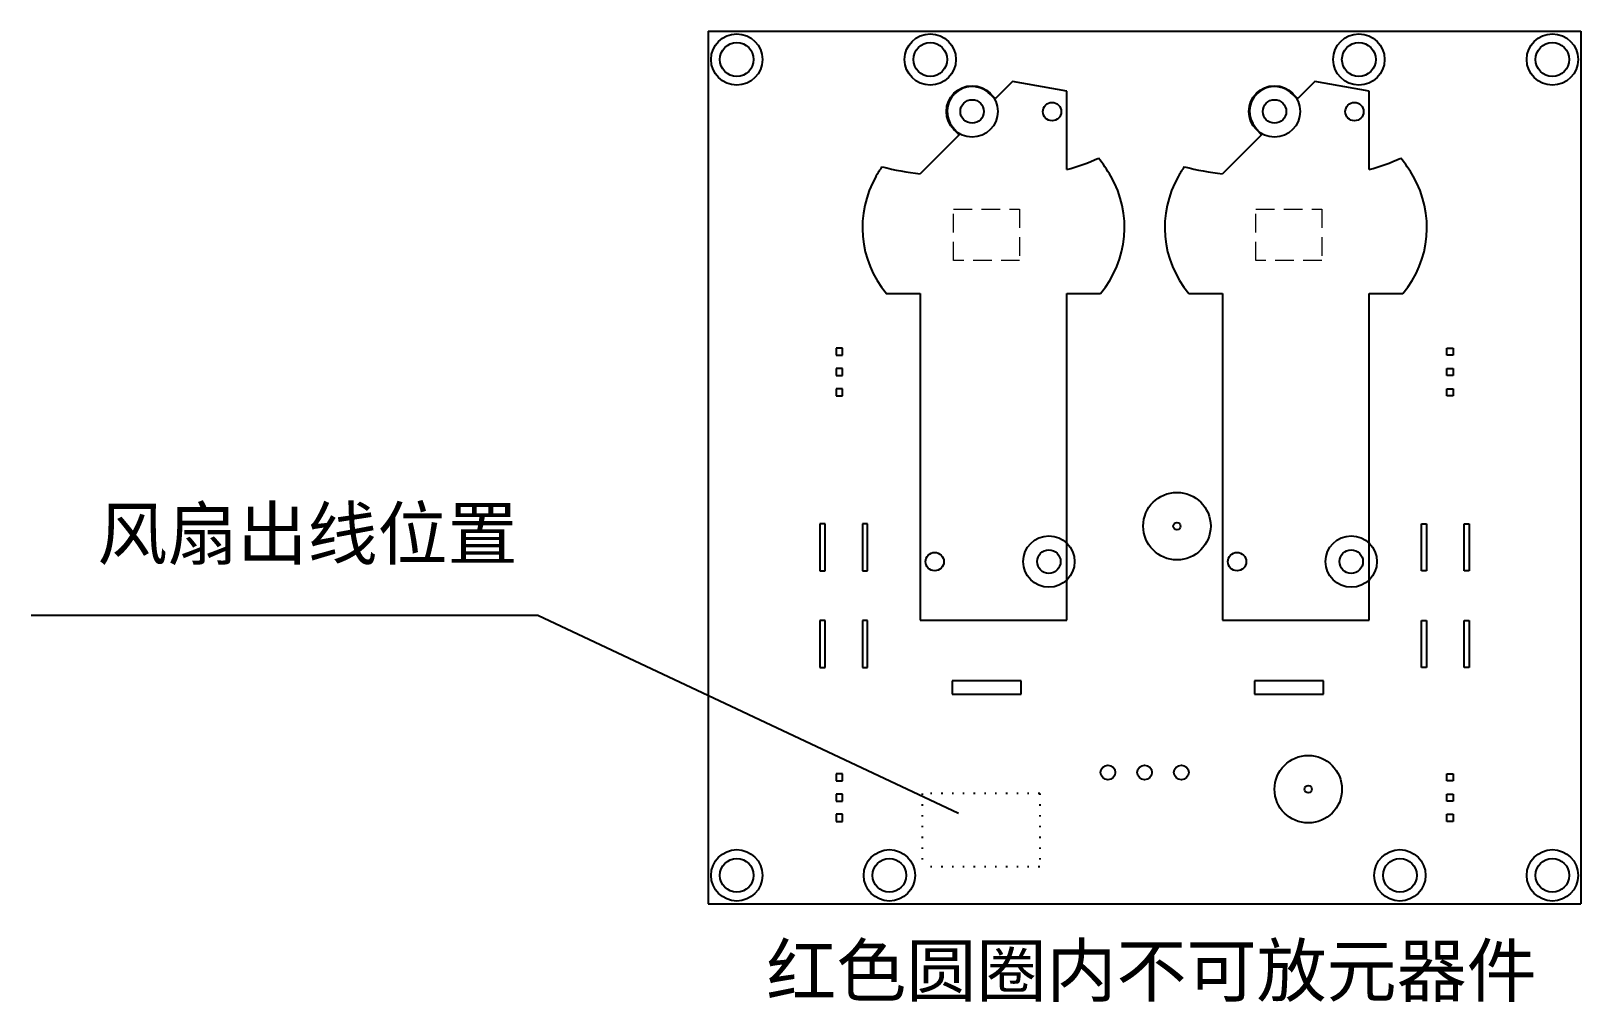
# Model space of a CAD drawing. Header units: millimetres. Extents: x 57 to 162, y 73 to 139.
import ezdxf

# ---------------------------------------------------------------- set-up
doc = ezdxf.new("R2010")
doc.units = ezdxf.units.MM
doc.linetypes.add('DOT2', pattern=[0.635, 0, -0.635])
doc.linetypes.add('HIDDEN', pattern=[1.905, 1.27, -0.635])

msp = doc.modelspace()

# ---------------------------------------------------------------- linework, layer by layer
at = {"color": 7, "linetype": 'Continuous', "lineweight": 25}
for p, q in [((102.87, 139.28), (102.87, 79.8)), ((102.87, 139.28), (162.35, 139.28)), ((162.35, 139.28), (162.35, 79.8)), ((112.01, 117.66), (111.59, 117.66)), ((111.59, 117.66), (111.59, 117.18)), ((112.01, 117.18), (112.01, 117.66)), ((153.21, 117.66), (153.63, 117.66)), ((153.21, 117.18), (153.21, 117.66)), ((153.63, 117.66), (153.63, 117.18)), ((111.59, 117.18), (112.01, 117.18)), ((112.01, 116.28), (111.59, 116.28)), ((111.59, 116.28), (111.59, 115.8)), ((112.01, 115.8), (112.01, 116.28)), ((153.63, 117.18), (153.21, 117.18)), ((153.21, 116.28), (153.63, 116.28)), ((153.21, 115.8), (153.21, 116.28)), ((153.63, 116.28), (153.63, 115.8)), ((111.59, 115.8), (112.01, 115.8)), ((153.63, 115.8), (153.21, 115.8)), ((112.01, 114.9), (111.59, 114.9)), ((111.59, 114.9), (111.59, 114.42)), ((111.59, 114.42), (112.01, 114.42)), ((112.01, 114.42), (112.01, 114.9)), ((153.21, 114.9), (153.63, 114.9)), ((153.21, 114.42), (153.21, 114.9)), ((153.63, 114.42), (153.21, 114.42)), ((153.63, 114.9), (153.63, 114.42)), ((110.48, 105.7), (110.48, 102.5)), ((110.83, 105.7), (110.48, 105.7)), ((110.83, 102.5), (110.83, 105.7)), ((113.38, 105.7), (113.38, 102.5)), ((113.73, 105.7), (113.38, 105.7)), ((113.73, 102.5), (113.73, 105.7)), ((151.48, 105.7), (151.83, 105.7)), ((151.48, 102.5), (151.48, 105.7)), ((151.83, 105.7), (151.83, 102.5)), ((154.38, 105.7), (154.73, 105.7)), ((154.38, 102.5), (154.38, 105.7)), ((154.73, 105.7), (154.73, 102.5)), ((110.48, 102.5), (110.83, 102.5)), ((113.38, 102.5), (113.73, 102.5)), ((151.83, 102.5), (151.48, 102.5)), ((154.73, 102.5), (154.38, 102.5)), ((110.48, 99.1), (110.48, 95.9)), ((110.83, 99.1), (110.48, 99.1)), ((110.83, 95.9), (110.83, 99.1)), ((113.38, 99.1), (113.38, 95.9)), ((113.73, 99.1), (113.38, 99.1)), ((113.73, 95.9), (113.73, 99.1)), ((151.48, 99.1), (151.83, 99.1)), ((151.48, 95.9), (151.48, 99.1)), ((151.83, 99.1), (151.83, 95.9)), ((154.38, 99.1), (154.73, 99.1)), ((154.38, 95.9), (154.38, 99.1)), ((154.73, 99.1), (154.73, 95.9)), ((110.48, 95.9), (110.83, 95.9)), ((113.38, 95.9), (113.73, 95.9)), ((151.83, 95.9), (151.48, 95.9)), ((154.73, 95.9), (154.38, 95.9)), ((124.19, 94.99), (119.49, 94.99)), ((119.49, 94.99), (119.49, 94.09)), ((119.49, 94.09), (124.19, 94.09)), ((124.19, 94.09), (124.19, 94.99)), ((140.09, 94.99), (140.09, 94.09)), ((144.79, 94.99), (140.09, 94.99)), ((140.09, 94.09), (144.79, 94.09)), ((144.79, 94.09), (144.79, 94.99)), ((112.01, 88.66), (111.59, 88.66)), ((111.59, 88.66), (111.59, 88.18)), ((111.59, 88.18), (112.01, 88.18)), ((112.01, 88.18), (112.01, 88.66)), ((153.21, 88.66), (153.63, 88.66)), ((153.21, 88.18), (153.21, 88.66)), ((153.63, 88.18), (153.21, 88.18)), ((153.63, 88.66), (153.63, 88.18)), ((112.01, 87.28), (111.59, 87.28)), ((111.59, 87.28), (111.59, 86.8)), ((111.59, 86.8), (112.01, 86.8)), ((112.01, 86.8), (112.01, 87.28)), ((153.21, 87.28), (153.63, 87.28)), ((153.21, 86.8), (153.21, 87.28)), ((153.63, 86.8), (153.21, 86.8)), ((153.63, 87.28), (153.63, 86.8)), ((112.01, 85.9), (111.59, 85.9)), ((111.59, 85.9), (111.59, 85.42)), ((112.01, 85.42), (112.01, 85.9)), ((153.21, 85.9), (153.63, 85.9)), ((153.21, 85.42), (153.21, 85.9)), ((153.63, 85.9), (153.63, 85.42)), ((111.59, 85.42), (112.01, 85.42)), ((153.63, 85.42), (153.21, 85.42)), ((102.87, 79.8), (162.35, 79.8))]:
    msp.add_line(p, q, dxfattribs=at)
at = {"color": 7, "linetype": 'Continuous'}
for p, q in [((123.61, 135.85), (122.44, 134.68)), ((127.3, 135.19), (123.61, 135.85)), ((144.22, 135.85), (143.05, 134.68)), ((147.91, 135.19), (144.22, 135.85)), ((122.44, 134.68), (121.94, 135.1)), ((127.3, 129.84), (127.3, 135.19)), ((143.05, 134.68), (142.55, 135.1)), ((147.91, 129.84), (147.91, 135.19)), ((119.97, 132.21), (117.3, 129.54)), ((119.55, 132.71), (119.97, 132.21)), ((140.58, 132.21), (137.91, 129.54)), ((140.16, 132.71), (140.58, 132.21)), ((115, 121.39), (117.3, 121.39)), ((117.3, 121.39), (117.3, 99.12)), ((127.3, 99.12), (127.3, 121.39)), ((127.3, 121.39), (129.6, 121.39)), ((135.61, 121.39), (137.91, 121.39)), ((137.91, 121.39), (137.91, 99.12)), ((147.91, 99.12), (147.91, 121.39)), ((147.91, 121.39), (150.21, 121.39)), ((117.3, 99.12), (127.3, 99.12)), ((137.91, 99.12), (147.91, 99.12))]:
    msp.add_line(p, q, dxfattribs=at)
at = {"color": 7, "linetype": 'HIDDEN', "lineweight": 18}
for p, q in [((119.59, 127.14), (124.09, 127.14)), ((119.59, 123.64), (119.59, 127.14)), ((124.09, 127.14), (124.09, 123.64)), ((140.19, 123.64), (140.19, 127.14)), ((140.19, 127.14), (144.69, 127.14)), ((144.69, 127.14), (144.69, 123.64)), ((124.09, 123.64), (119.59, 123.64)), ((144.69, 123.64), (140.19, 123.64))]:
    msp.add_line(p, q, dxfattribs=at)
for p, q in [((56.71, 99.46), (91.25, 99.46)), ((91.25, 99.46), (119.92, 85.98))]:
    msp.add_line(p, q)
at = {"color": 7, "linetype": 'DOT2'}
for p, q in [((125.46, 87.32), (117.45, 87.32)), ((117.45, 87.32), (117.45, 82.31)), ((125.46, 87.32), (125.46, 82.31)), ((125.46, 82.31), (117.45, 82.31))]:
    msp.add_line(p, q, dxfattribs=at)
at = {"color": 1}
for centre, radius in [((104.81, 137.34), 1.75), ((118, 137.34), 1.75), ((147.21, 137.34), 1.75), ((160.4, 137.34), 1.75), ((120.85, 133.8), 1.75), ((141.46, 133.8), 1.75), ((134.81, 105.54), 2.3), ((126.08, 103.12), 1.75), ((146.69, 103.12), 1.75), ((143.76, 87.61), 2.3), ((104.81, 81.74), 1.75), ((115.21, 81.74), 1.75), ((150.01, 81.74), 1.75), ((160.4, 81.74), 1.75)]:
    msp.add_circle(centre, radius, dxfattribs=at)
at = {"color": 7, "linetype": 'Continuous', "lineweight": 25}
for centre, radius in [((104.81, 137.34), 1.15), ((118, 137.34), 1.15), ((147.21, 137.34), 1.15), ((160.4, 137.34), 1.15), ((120.85, 133.8), 0.8), ((126.3, 133.79), 0.625), ((141.46, 133.8), 0.8), ((146.91, 133.79), 0.625), ((134.81, 105.54), 0.25), ((118.3, 103.12), 0.625), ((126.08, 103.12), 0.8), ((138.91, 103.12), 0.625), ((146.69, 103.12), 0.8), ((130.11, 88.75), 0.5), ((132.61, 88.75), 0.5), ((135.11, 88.75), 0.5), ((143.76, 87.61), 0.25), ((104.81, 81.74), 1.15), ((115.21, 81.74), 1.15), ((150.01, 81.74), 1.15), ((160.4, 81.74), 1.15)]:
    msp.add_circle(centre, radius, dxfattribs=at)
at = {"color": 7, "linetype": 'Continuous'}
for centre, radius, start, end in [((120.85, 133.8), 1.7, 50, 220), ((141.46, 133.8), 1.7, 50, 220), ((122.3, 124.77), 9.24, 145.3336, 150), ((119.84, 150.4), 21.01, 255.8729, 263.0817), ((123.84, 142.88), 13.49, 284.8997, 294.6259), ((122.3, 124.77), 9.24, 30, 39.259), ((142.91, 124.77), 9.24, 145.3336, 150), ((140.44, 150.4), 21.01, 255.8729, 263.0817), ((144.44, 142.88), 13.49, 284.8997, 294.6259), ((142.91, 124.77), 9.24, 30, 39.259), ((120.37, 125.89), 7, 150, 220.0052), ((124.24, 125.89), 7, 319.9948, 30), ((140.98, 125.89), 7, 150, 220.0052), ((144.85, 125.89), 7, 319.9948, 30)]:
    msp.add_arc(centre, radius, start, end, dxfattribs=at)

# ---------------------------------------------------------------- texts
at = {"char_height": 3.5, "attachment_point": 1}
for s, width, insert in [('{\\fSimSun|b0|i0|c134|p2;风扇出线位置}', 33.5598, (61.23, 106.78)), ('{\\fSimSun|b0|i0|c134|p2;红色圆圈内不可放元器件}', 113.3804, (106.82, 77))]:
    msp.add_mtext_dynamic_manual_height_columns(s, width=width, gutter_width=17.5, heights=[0], dxfattribs=dict(at, insert=insert))

doc.saveas('drawing.dxf')
